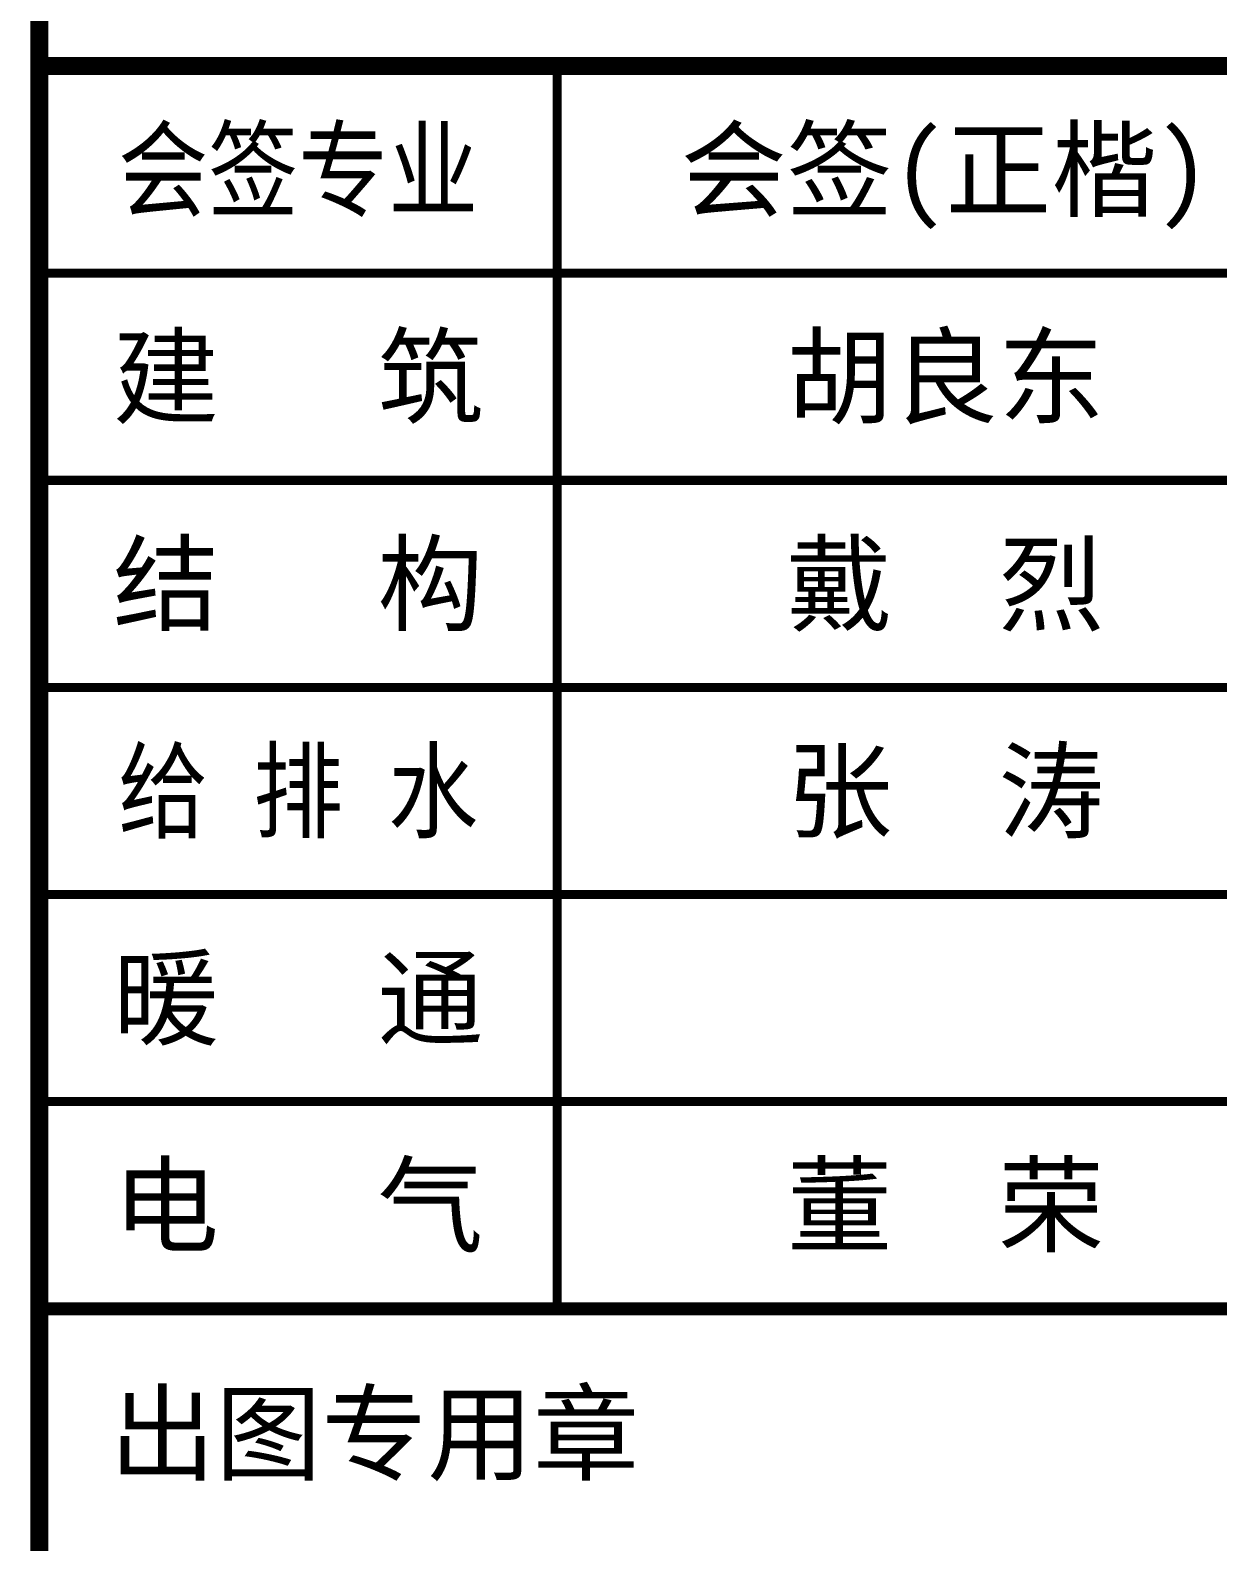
# Model space of a CAD drawing. Extents: x 12300 to 361047, y -1498650 to 1244242.
# Drawn here: x 281412 to 285999, y 154096 to 159935 of the extents above; entities that cross this region are included whole.
import ezdxf
from ezdxf.enums import TextEntityAlignment as Align

# ---------------------------------------------------------------- set-up
doc = ezdxf.new("R2010")
doc.units = 0
doc.header["$LTSCALE"] = 1000
doc.header["$MEASUREMENT"] = 0
doc.layers.get('0').update_dxf_attribs({"color": 8, "linetype": 'CONTINUOUS'})
doc.layers.add('BZ_标准图框', color=8, linetype='CONTINUOUS')
doc.layers.add('TK(图框线)', color=3, linetype='CONTINUOUS')
doc.styles.add('ht', font='simhei.ttf', dxfattribs={"width": 0.8})

# ---------------------------------------------------------------- blocks, each defined once
blk = doc.blocks.new('A2-TQ-CF')
at = {"layer": 'BZ_标准图框', "color": 3}
for points, const_width in [([(91974.9, -155165.5), (91974.9, -115165.5)], 70), ([(91974.9, -129165.5), (98974.9, -129165.5)], 70), ([(93974.9, -129165.5), (93974.9, -133965.5)], 35), ([(98974.9, -129965.5), (91974.9, -129965.5)], 35), ([(98974.9, -130765.5), (91974.9, -130765.5)], 35), ([(98974.9, -131565.5), (91974.9, -131565.5)], 35), ([(98974.9, -132365.5), (91974.9, -132365.5)], 35), ([(98974.9, -133165.5), (91974.9, -133165.5)], 35), ([(98974.9, -133965.5), (91974.9, -133965.5)], 50)]:
    blk.add_lwpolyline(points, dxfattribs=dict(at, const_width=const_width))
at = {"layer": 'BZ_标准图框', "color": 3, "style": 'ht', "width": 0.85}
for s, p in [('会签专业', (92974.9, -129565.5)), ('给 排 水', (92974.9, -131965.5))]:
    blk.add_text(s, height=300, dxfattribs=at).set_placement(p, align=Align.MIDDLE_CENTER)
at = {"layer": 'BZ_标准图框', "color": 3, "style": 'ht'}
for s, p in [('会签(正楷)', (95474.9, -129565.5)), ('建   筑', (92974.9, -130365.5)), ('结   构', (92974.9, -131165.5)), ('暖   通', (92974.9, -132765.5)), ('电   气', (92974.9, -133565.5))]:
    blk.add_text(s, height=300, dxfattribs=at).set_placement(p, align=Align.MIDDLE_CENTER)
blk.add_text('出图专用章', height=300, dxfattribs=at).set_placement((92246.3, -134597.2))
at = {"layer": 'TK(图框线)', "color": 3, "style": 'ht'}
for s, p in [('胡良东', (95474.9, -130365.5)), ('戴  烈', (95474.9, -131165.5)), ('张  涛', (95474.9, -131965.5)), ('董  荣', (95474.9, -133565.5))]:
    blk.add_text(s, height=300, dxfattribs=at).set_placement(p, align=Align.MIDDLE_CENTER)

msp = doc.modelspace()

# ---------------------------------------------------------------- block references
msp.add_blockref('A2-TQ-CF', (189472, 288961.6))

doc.saveas('drawing.dxf')
